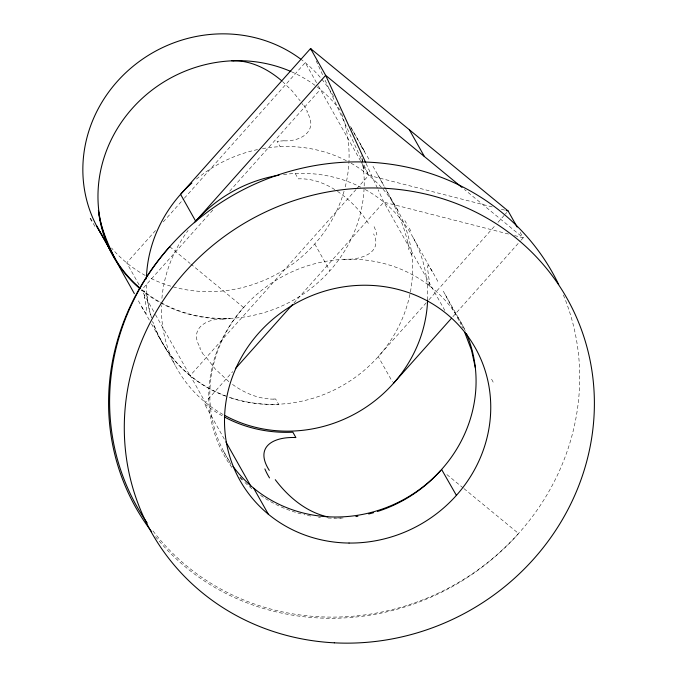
<?xml version="1.0" encoding="UTF-8"?>
<svg xmlns="http://www.w3.org/2000/svg" width="677" height="677" viewBox="0 0 677 677"><rect width="100%" height="100%" fill="white"/><g stroke="black" fill="none" stroke-linecap="round" stroke-linejoin="round"><path stroke-width="0.51" stroke-dasharray="3.38 2.54" d="M231.906 467.452A135.045 126.904 -29.4 0 1 243.128 308.052L244.169 306.884M155.541 230.544L126.726 262.862L139.318 285.22M163.267 221.878L183.645 199.021M184.347 198.226L305.225 62.648L317.826 85.006M212.815 210.082L141.84 289.688A135.045 126.904 -29.4 0 0 297.736 297.592A135.045 126.904 -29.4 0 0 361.222 155.727M229.689 191.159L320.339 89.474M356.06 189.509L190.212 375.54L205.326 402.366L232.736 371.622M356.762 188.722L368.711 175.318L492.619 207.01M293.877 303.042L383.825 202.144L508.706 234.09M426.265 302.78L378.24 356.644L392.415 381.794M428.973 299.742L495.259 225.39M497.967 222.352L504.729 214.77M505.406 214.008L506.76 212.493M452.879 316.701L520.52 240.834M521.197 240.073L523.228 237.796L519.2 230.645M243.585 307.544L190.855 264.064M284.205 140.841C301.451 141.485 318.825 130.678 306.842 111.9M223.038 319.138C205.816 318.495 188.434 329.267 200.468 348.003M343.62 259.342C358.277 260.129 383.529 254.103 373.619 233.87M278.975 141.205L277.113 141.298L280.134 146.664M228.267 318.774L230.121 318.672A135.045 126.912 -29.5 0 1 141.552 290.035L154.974 313.73M273.736 399.041L275.624 398.99L278.653 404.347A135.045 126.912 -29.5 0 1 228.352 397.128M341.233 518.032L334.303 517.88M268.168 398.821C254.831 397.602 242.358 391.661 231.661 383.808M501.335 209.244L505.203 210.234M514.512 235.571L523.228 237.796L464.447 189.475M334.836 189.619C323.961 182.782 311.251 178.246 298.269 178.863L295.248 173.498M337.468 191.32C350.347 200.155 361.467 211.689 369.447 225.136M228.834 381.65L215.193 368.931L204.539 355.188M169.732 246.699L190.042 263.395M446.905 474.585L463.186 487.973M463.999 488.642L518.54 533.484A238.439 224.053 -29.4 0 1 155.549 536.7M282.453 81.443L292.151 90.938L300.216 100.898M301.959 103.454L302.78 104.707M368.897 159.07L360.934 146.004L360.714 147.975M437.799 281.336C423.447 254.933 427.652 265.122 429.98 287.15L426.95 281.784M351.16 127.978L365.555 153.129M138.421 300.825C148.568 319.832 147.569 315.82 144.709 297.305M155.49 314.636L190.076 375.701M141.772 306.757L149.448 320.289M151.496 323.894L160.703 340.125M350.466 126.455L364.184 150.717M372.959 166.263L398.084 210.885M413.198 237.712L432.738 272.399M445.263 294.622L465.852 331.239M318.325 85.894L360.477 160.711M360.993 161.617L368.711 175.318L363.058 162.996M444.848 310.447L383.825 202.144L378.172 189.822M411.836 254.958L408.815 249.593L408.595 247.782M314.754 243.974L329.868 270.8M224.349 439.153L204.285 403.534A135.045 126.904 -29.4 0 0 223.512 416.516M160.094 338.559L175.258 365.478M223.579 451.229L231.179 464.735M443.342 291.195L461.198 324.782M377.758 174.784L384.003 186.006M386.288 190.212C395.114 206.798 403.746 223.842 407.664 242.358M461.9 326.255L462.611 327.77M366.054 163.411L377.766 188.942M316.21 60.871L323.073 75.832M325.095 80.233L362.652 162.116M362.119 158.359L362.483 161.05M363.27 167.346L363.464 169.115M144.116 292.472L143.913 290.704L146.951 296.052A135.045 126.912 -29.5 0 0 151.369 317.699M343.18 517.93A135.045 126.904 -29.4 0 1 326.162 517.905M320.407 517.414A135.045 126.904 -29.4 0 1 318.495 517.203M310.76 516.035A135.045 126.904 -29.4 0 1 303.99 514.622M301.104 513.902A135.045 126.904 -29.4 0 1 259.943 494.929M251.869 488.735A135.045 126.904 -29.4 0 1 243.644 481.186M563.374 294.986A238.439 224.053 -29.4 0 1 455.9 583.997A238.439 224.053 -29.4 0 1 152.122 529.786M493.178 382.166A388.454 3.224 61.8 0 1 490.884 377.817M229.554 461.384A135.045 126.904 -29.4 0 1 281.226 277.223A135.045 126.904 -29.4 0 1 464.896 330.181M365.241 189.518A135.045 126.904 -29.4 0 1 427.627 299.793M223.046 414.502A135.045 126.904 -29.4 0 1 161.507 305.479M161.913 298.329A135.045 126.904 -29.4 0 1 188.079 230.493M283.511 174.539A135.045 126.904 -29.4 0 1 360.816 187.182M374.093 226.66A388.454 87.384 21.1 0 1 376.869 235.004M351.084 163.233A135.045 126.904 -29.4 0 1 361.357 372.705A135.045 126.904 -29.4 0 1 153.197 322.717M151.445 317.352A135.045 126.904 -29.4 0 1 146.334 282.715M196.457 179.058A135.045 126.904 -29.4 0 1 258.546 149.38M262.481 148.627A135.045 126.904 -29.4 0 1 346.869 160.957M291.618 71.813A135.045 126.904 -29.4 0 1 340.489 110.596M341.597 113.677A135.045 126.904 -29.4 0 1 345.101 187.419M344.06 191.261A135.045 126.904 -29.4 0 1 148.83 277.367M145.242 275.454A135.045 126.904 -29.4 0 1 111.57 248.002M300.41 58.891A135.045 126.904 -29.4 0 1 334.887 98.757M407.749 242.349A25.387 7.506 77.7 0 1 408.68 247.833M410.846 231.018A380.838 1.676 59.9 0 1 407.867 225.822M406.378 223.215A380.838 1.676 59.9 0 1 404.888 220.626M362.889 164.926A25.387 1.032 84.3 0 1 363.261 168.04M283.942 140.774A25.387 3.173 -1.4 0 1 278.822 141.129M303.787 105.062A380.838 82.408 23.1 0 1 307.646 112.196M273.753 399.117A25.387 11.848 2.4 0 1 268.151 398.897M203.523 354.833A380.838 82.162 23.1 0 1 199.656 347.707M222.775 319.079A25.387 3.326 -1.3 0 1 228.115 318.698M225.526 396.104A135.045 126.912 -29.5 0 1 152.545 321.397M144.743 298.218A25.387 1.168 84.5 0 1 144.116 293.183M93.231 223.461A380.838 1.43 59.9 0 1 96.126 228.487"/><path stroke-width="1.02" d="M235.545 368.466L292.472 304.616M393.354 383.47L451.525 318.224M441.599 469.457L456.4 495.361M231.762 60.82L233.65 60.769M327.778 516.906C306.207 512.083 288.326 496.994 275.285 479.705M506.176 210.479L508.114 210.97L517.177 227.066M508.114 210.97L310.557 48.541L180.573 194.341L195.687 221.167L325.671 75.367L310.557 48.541L311.361 50.301M462.002 187.461L325.671 75.367L365.656 162.531M281.183 80.36C269.285 70.349 254.916 62.462 239.209 60.989A25.387 11.712 2.4 0 0 233.658 60.845M134.351 293.64C120.887 269.294 105.697 245.108 99.57 217.622M409.331 129.756L424.445 156.582M253.697 488.21L268.371 514.258M225.89 441.895L251.108 486.645M111.747 252.766L96.608 225.89L114.802 258.242M269.277 470.363C254.29 446.888 273.068 436.547 295.883 437.554L292.862 432.188A135.045 126.904 -29.4 0 1 224.375 416.981M464.761 332.509L471.564 350.364L475.322 367.628M269.531 477.92A388.454 87.908 21.1 0 1 264.885 468.907M440.685 470.49A135.045 126.904 -29.4 0 1 377.529 511.473M373.628 512.658A135.045 126.904 -29.4 0 1 368.728 513.978M357.896 516.246A135.045 126.904 -29.4 0 1 355.924 516.559M242.231 479.739A135.045 126.904 -29.4 0 1 240.166 477.53M151.648 531.716A238.439 224.053 -29.4 0 1 169.732 246.699M147.214 522.982A238.439 224.053 -29.4 0 1 232.025 195.814A238.439 224.053 -29.4 0 1 558.703 284.56M466.453 333.693A135.045 126.904 -29.4 0 1 405.658 498.424A135.045 126.904 -29.4 0 1 232.956 466.275M427.61 300.156A135.045 126.904 -29.4 0 1 224.789 415.466M194.358 222.674A135.045 126.904 -29.4 0 1 279.017 175.208M146.384 278.873A135.045 126.904 -29.4 0 1 191.879 182.993M140.241 288.351A135.045 126.904 -29.4 0 1 121.86 121.623A135.045 126.904 -29.4 0 1 290.89 71.5M102.582 236.045A135.045 126.904 -29.4 0 1 128.427 70.281A135.045 126.904 -29.4 0 1 300.41 58.891M139.987 288.724A135.045 126.912 -29.5 0 1 98.419 210.386L98.647 212.197A25.387 7.362 77.7 0 0 99.654 217.622M90.354 218.451A380.838 1.43 59.9 0 1 91.801 220.973M349.044 543.047A135.045 126.904 -29.4 0 0 476.972 350.965A135.045 126.904 -29.4 0 0 246.868 348.427A135.045 126.904 -29.4 0 0 349.044 543.047M334.303 642.828A238.439 224.053 -29.4 0 0 574.257 312.452A238.439 224.053 -29.4 0 0 169.453 291.372A238.439 224.053 -29.4 0 0 334.303 642.828"/></g></svg>
